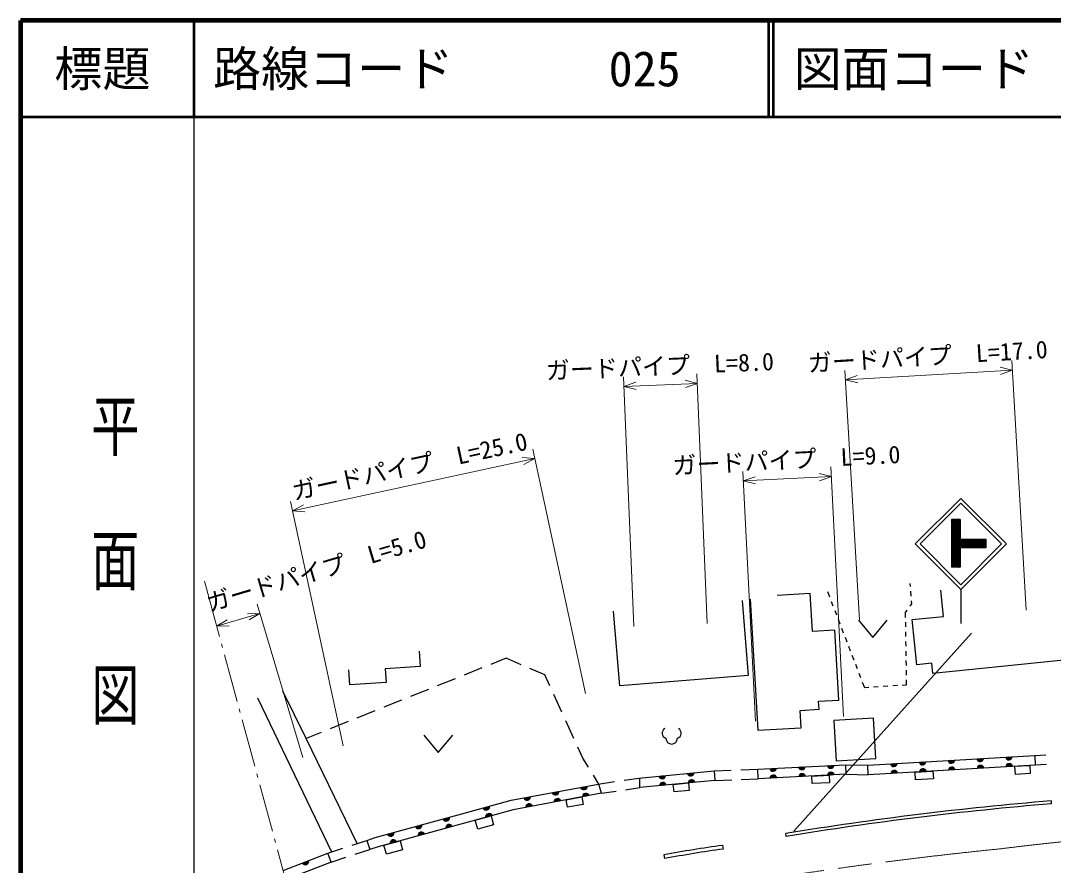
# Model space of a CAD drawing. Units: millimetres, scale not verified. Extents: x 40000 to 680000, y 20000 to 380000.
# Drawn here: x 40000 to 147387, y 292153 to 380000 of the extents above; entities that cross this region are included whole.
import ezdxf
from ezdxf.enums import TextEntityAlignment as Align

# ---------------------------------------------------------------- set-up
doc = ezdxf.new("R2010")
doc.units = ezdxf.units.MM
doc.header["$LTSCALE"] = 1000
doc.linetypes.add('CHAIN', pattern=[18.5, 12, -1.5, 3.5, -1.5])
for name, color, linetype, lineweight in [('M-BGD', 7, 'Continuous', 25), ('M-BMK', 2, 'CHAIN', 13), ('M-BMK-HTXT', 7, 'Continuous', 13), ('M-STR-HTXT', 7, 'Continuous', 13), ('M-STR-STRC', 7, 'Continuous', 25), ('M-TTL', 2, 'Continuous', 140), ('M-TTL-BAND', 7, 'Continuous', 25), ('M-TTL-LINE', 7, 'Continuous', 50)]:
    doc.layers.add(name, color=color, linetype=linetype, lineweight=lineweight)
doc.layers.add('M-TTL-TXT', color=7, linetype='Continuous')
doc.styles.add('@ＭＳ ゴシック', font='')
doc.styles.add('ＭＳ ゴシック', font='')
doc.styles.get('@ＭＳ ゴシック').set_extended_font_data('@MS Gothic')
doc.styles.get('ＭＳ ゴシック').set_extended_font_data('MS Gothic')

msp = doc.modelspace()

# ---------------------------------------------------------------- linework, layer by layer
at = {"layer": 'M-BGD'}
for p, q in [((132531, 321161), (132507, 321466)), ((122099, 320412), (118663, 320212)), ((122329, 316469), (122099, 320412)), ((123897, 320624), (124109, 320073)), ((132608, 320164), (132570, 320663)), ((135956, 318039), (135676, 320767)), ((115018, 319691), (115658, 311912)), ((115867, 319824), (116659, 306203)), ((124289, 319607), (124468, 319140)), ((132489, 319107), (132671, 319361)), ((132671, 319361), (132647, 319666)), ((124648, 318674), (124828, 318207)), ((132016, 318448), (132197, 318701)), ((132024, 317943), (132016, 318448)), ((132713, 317706), (135956, 318039)), ((125007, 317740), (125187, 317274)), ((125366, 316807), (125546, 316340)), ((127119, 317644), (128619, 315844)), ((128619, 315844), (130119, 317644)), ((132039, 316943), (132031, 317443)), ((133195, 313005), (132713, 317706)), ((124671, 316605), (122329, 316469)), ((125093, 309339), (124671, 316605)), ((125726, 315874), (125905, 315407)), ((132055, 315943), (132047, 316443)), ((126085, 314941), (126265, 314474)), ((132070, 314943), (132062, 315443)), ((81437, 314445), (81546, 312839)), ((90472, 313687), (88893, 313054)), ((92030, 313023), (90472, 313687)), ((126444, 314007), (126624, 313541)), ((132086, 313943), (132078, 314443)), ((150907, 313756), (134854, 312110)), ((81546, 312839), (77913, 312592)), ((77913, 312592), (78010, 311174)), ((87965, 312682), (86108, 311938)), ((94508, 311967), (92950, 312631)), ((126804, 313074), (126983, 312608)), ((132101, 312943), (132094, 313443)), ((134746, 313164), (133195, 313005)), ((134854, 312110), (134746, 313164)), ((74231, 310918), (74125, 312471)), ((85180, 311566), (83324, 310822)), ((95035, 310816), (94508, 311967)), ((127163, 312141), (127342, 311674)), ((132117, 311943), (132109, 312443)), ((132133, 310938), (132125, 311443)), ((78010, 311174), (74231, 310918)), ((82396, 310450), (80539, 309705)), ((127522, 311208), (127734, 310657)), ((127734, 310657), (128187, 310686)), ((128686, 310718), (129185, 310750)), ((129684, 310781), (130183, 310813)), ((130682, 310845), (131181, 310877)), ((131680, 310909), (132133, 310938)), ((64630, 309581), (72309, 293547)), ((79611, 309333), (77755, 308589)), ((96283, 308088), (95451, 309906)), ((122972, 309216), (125093, 309339)), ((76826, 308217), (74970, 307473)), ((121068, 308271), (123020, 308384)), ((121173, 306465), (121068, 308271)), ((123020, 308384), (122972, 309216)), ((97531, 305360), (96699, 307178)), ((74042, 307101), (72185, 306357)), ((116659, 306203), (121173, 306465)), ((71257, 305985), (69678, 305352)), ((81930, 305679), (83430, 303879)), ((83430, 303879), (84930, 305679)), ((98474, 303299), (97947, 304450)), ((99039, 302381), (98474, 303299)), ((128110, 302570), (145455, 303584)), ((145455, 303584), (146605, 303647)), ((145455, 303584), (145511, 302585)), ((104271, 301230), (112108, 301976)), ((112108, 301976), (113880, 302048)), ((112108, 301976), (112176, 300978)), ((114879, 302090), (116652, 302162)), ((116652, 302162), (125816, 302622)), ((116698, 301163), (116652, 302162)), ((125830, 301622), (125816, 302622)), ((125816, 302622), (128110, 302570)), ((128128, 301570), (128110, 302570)), ((145511, 302585), (128128, 301570)), ((146659, 302648), (145511, 302585)), ((100128, 300611), (99563, 301529)), ((100252, 300634), (101767, 300858)), ((102756, 301005), (104271, 301230)), ((104392, 300237), (104380, 301240)), ((112176, 300978), (104392, 300237)), ((112176, 300978), (113937, 301050)), ((114936, 301091), (116698, 301163)), ((125830, 301622), (116698, 301163)), ((125830, 301622), (128128, 301570)), ((100417, 299647), (100128, 300611)), ((100417, 299647), (101910, 299869)), ((102899, 300015), (104392, 300237)), ((147146, 298860), (147171, 298554)), ((119608, 295161), (119559, 295463)), ((74457, 294247), (76012, 294754)), ((76012, 294754), (76323, 293803)), ((67291, 291625), (71950, 293430)), ((71950, 293430), (73506, 293937)), ((72286, 292488), (71950, 293430)), ((74780, 293300), (76323, 293803)), ((106896, 293237), (106969, 292851)), ((113000, 294235), (113054, 293846)), ((72286, 292488), (67555, 290655)), ((72286, 292488), (73829, 292991))]:
    msp.add_line(p, q, dxfattribs=at)
for points in [[(115658, 311912), (102299, 310812), (101659, 318591)], [(75004, 294425), (69678, 305352), (67251, 310283)], [(76012, 294754), (76881, 295037), (85880, 297500), (90997, 298915), (100252, 300634)], [(100417, 299647), (91222, 297939), (86145, 296535), (77168, 294079), (76323, 293803)]]:
    msp.add_lwpolyline(points, dxfattribs=at)
for points in [[(124809, 303023), (128926, 303272), (128672, 307475), (124554, 307225)], [(133020, 301855), (134869, 301964), (134917, 301138), (133068, 301030)], [(143392, 302462), (144934, 302552), (144983, 301698), (143442, 301608)], [(107870, 300568), (109444, 300718), (109519, 299934), (107944, 299784)], [(122272, 301443), (124072, 301533), (124112, 300740), (122312, 300650)], [(96725, 298961), (98347, 299263), (98490, 298494), (96868, 298192)], [(87279, 296849), (88925, 297304), (89187, 296357), (87541, 295902)], [(77782, 294247), (79466, 294708), (79724, 293765), (78040, 293304)]]:
    msp.add_lwpolyline(points, close=True, dxfattribs=at)
for centre, radius, start, end in [((107234, 305887), 536, 116.08703, 255.33416), ((108163, 305887), 536, 284.66584, 63.91297), ((107698, 305369), 600, 180, 360), ((133784, 302956), 354, 192.14177, 354.54695), ((133784, 302956), 283, 194.36581, 352.32291), ((133784, 302956), 212, 198.11214, 348.57658), ((133784, 302956), 142, 205.82386, 340.86485), ((133784, 302956), 100, 216.14153, 330.54719), ((136779, 303131), 354, 192.14177, 354.54695), ((136779, 303131), 283, 194.36581, 352.32291), ((136779, 303131), 212, 198.11214, 348.57658), ((136779, 303131), 142, 205.82386, 340.86485), ((136779, 303131), 100, 216.14153, 330.54719), ((139774, 303306), 354, 192.14177, 354.54695), ((139774, 303306), 283, 194.36581, 352.32291), ((139774, 303306), 212, 198.11214, 348.57658), ((139774, 303306), 142, 205.82386, 340.86485), ((139774, 303306), 100, 216.14153, 330.54719), ((142769, 303481), 354, 192.14177, 354.54695), ((142769, 303481), 283, 194.36581, 352.32291), ((142769, 303481), 212, 198.11214, 348.57658), ((142769, 303481), 142, 205.82386, 340.86485), ((142769, 303481), 100, 216.14153, 330.54719), ((109678, 301799), 354, 194.23503, 356.64021), ((109678, 301799), 283, 196.45907, 354.41617), ((109678, 301799), 212, 200.2054, 350.66985), ((109678, 301799), 142, 207.91713, 342.95812), ((118235, 302296), 354, 191.66958, 354.07476), ((118235, 302296), 283, 193.89362, 351.85072), ((118235, 302296), 212, 197.63994, 348.10439), ((118235, 302296), 142, 205.35167, 340.39266), ((118235, 302296), 100, 215.66933, 330.075), ((121231, 302446), 354, 191.66958, 354.07476), ((121231, 302446), 283, 193.89362, 351.85072), ((121231, 302446), 212, 197.63994, 348.10439), ((121231, 302446), 142, 205.35167, 340.39266), ((121231, 302446), 100, 215.66933, 330.075), ((124228, 302597), 354, 191.66958, 354.07476), ((124263, 301489), 354, 11.66958, 174.07476), ((124228, 302597), 283, 193.89362, 351.85072), ((124263, 301489), 283, 13.89362, 171.85072), ((124228, 302597), 212, 197.63994, 348.10439), ((124228, 302597), 142, 205.35167, 340.39266), ((124228, 302597), 100, 215.66933, 330.075), ((130790, 302781), 354, 192.14177, 354.54695), ((130833, 301673), 354, 12.14177, 174.54695), ((130790, 302781), 283, 194.36581, 352.32291), ((130833, 301673), 283, 14.36581, 172.32291), ((130790, 302781), 212, 198.11214, 348.57658), ((130833, 301673), 212, 18.11214, 168.57658), ((130790, 302781), 142, 205.82386, 340.86485), ((130833, 301673), 142, 25.82386, 160.86485), ((130790, 302781), 100, 216.14153, 330.54719), ((130833, 301673), 100, 36.14153, 150.54719), ((133828, 301848), 354, 12.14177, 174.54695), ((133828, 301848), 283, 14.36581, 172.32291), ((133828, 301848), 212, 18.11214, 168.57658), ((133828, 301848), 142, 25.82386, 160.86485), ((133828, 301848), 100, 36.14153, 150.54719), ((136823, 302023), 354, 12.14177, 174.54695), ((136823, 302023), 283, 14.36581, 172.32291), ((136823, 302023), 212, 18.11214, 168.57658), ((136823, 302023), 142, 25.82386, 160.86485), ((136823, 302023), 100, 36.14153, 150.54719), ((139818, 302198), 354, 12.14177, 174.54695), ((139818, 302198), 283, 14.36581, 172.32291), ((139818, 302198), 212, 18.11214, 168.57658), ((139818, 302198), 142, 25.82386, 160.86485), ((139818, 302198), 100, 36.14153, 150.54719), ((142813, 302373), 354, 12.14177, 174.54695), ((142813, 302373), 283, 14.36581, 172.32291), ((142813, 302373), 212, 18.11214, 168.57658), ((142813, 302373), 142, 25.82386, 160.86485), ((142813, 302373), 100, 36.14153, 150.54719), ((106691, 301514), 354, 194.23503, 356.64021), ((106691, 301514), 283, 196.45907, 354.41617), ((106796, 300411), 354, 14.23503, 176.64021), ((106691, 301514), 212, 200.2054, 350.66985), ((106796, 300411), 283, 16.45907, 174.41617), ((106691, 301514), 142, 207.91713, 342.95812), ((106691, 301514), 100, 218.23479, 332.64045), ((109782, 300695), 354, 14.23503, 176.64021), ((109782, 300695), 283, 16.45907, 174.41617), ((109782, 300695), 212, 20.2054, 170.66985), ((109678, 301799), 100, 218.23479, 332.64045), ((109782, 300695), 142, 27.91713, 162.95812), ((109782, 300695), 100, 38.23479, 152.64045), ((118270, 301188), 354, 11.66958, 174.07476), ((118270, 301188), 283, 13.89362, 171.85072), ((118270, 301188), 212, 17.63994, 168.10439), ((118270, 301188), 142, 25.35167, 160.39266), ((118270, 301188), 100, 35.66933, 150.075), ((121267, 301338), 354, 11.66958, 174.07476), ((121267, 301338), 283, 13.89362, 171.85072), ((121267, 301338), 212, 17.63994, 168.10439), ((121267, 301338), 142, 25.35167, 160.39266), ((121267, 301338), 100, 35.66933, 150.075), ((124263, 301489), 212, 17.63994, 168.10439), ((124263, 301489), 142, 25.35167, 160.39266), ((124263, 301489), 100, 35.66933, 150.075), ((95615, 299827), 354, 199.32021, 1.72539), ((95615, 299827), 283, 201.54425, 359.50135), ((95615, 299827), 212, 205.29057, 355.75502), ((95615, 299827), 142, 213.0023, 348.04329), ((95615, 299827), 100, 223.31997, 337.72563), ((98564, 300375), 354, 199.32021, 1.72539), ((98564, 300375), 283, 201.54425, 359.50135), ((98564, 300375), 212, 205.29057, 355.75502), ((98779, 299288), 354, 19.32021, 181.72539), ((98564, 300375), 142, 213.0023, 348.04329), ((98564, 300375), 100, 223.31997, 337.72563), ((106796, 300411), 212, 20.2054, 170.66985), ((106796, 300411), 142, 27.91713, 162.95812), ((106796, 300411), 100, 38.23479, 152.64045), ((92665, 299280), 354, 199.32021, 1.72539), ((92665, 299280), 283, 201.54425, 359.50135), ((92665, 299280), 212, 205.29057, 355.75502), ((92880, 298192), 354, 19.32021, 181.72539), ((92665, 299280), 142, 213.0023, 348.04329), ((92665, 299280), 100, 223.31997, 337.72563), ((95829, 298740), 354, 19.32021, 181.72539), ((95829, 298740), 283, 21.54425, 179.50135), ((95829, 298740), 212, 25.29057, 175.75502), ((95829, 298740), 142, 33.0023, 168.04329), ((95829, 298740), 100, 43.31997, 157.72563), ((98779, 299288), 283, 21.54425, 179.50135), ((98779, 299288), 212, 25.29057, 175.75502), ((98779, 299288), 142, 33.0023, 168.04329), ((98779, 299288), 100, 43.31997, 157.72563), ((176339, -51989), 352061, 94.75652, 99.28115), ((176339, -51989), 351754, 94.75652, 99.28115), ((88424, 298259), 354, 204.25341, 6.65859), ((88424, 298259), 283, 206.47745, 4.43455), ((88424, 298259), 212, 210.22378, 0.68822), ((88424, 298259), 142, 217.9355, 352.97649), ((88698, 297185), 354, 24.25341, 186.65859), ((88424, 298259), 100, 228.25317, 342.65883), ((88698, 297185), 283, 26.47745, 184.43455), ((92880, 298192), 283, 21.54425, 179.50135), ((92880, 298192), 212, 25.29057, 175.75502), ((92880, 298192), 142, 33.0023, 168.04329), ((92880, 298192), 100, 43.31997, 157.72563), ((84260, 297112), 354, 204.10306, 6.50824), ((84260, 297112), 283, 206.3271, 4.2842), ((84260, 297112), 212, 210.07343, 0.53788), ((84260, 297112), 142, 217.78516, 352.82615), ((84260, 297112), 100, 228.10282, 342.50848), ((84564, 296047), 354, 24.10306, 186.50824), ((88698, 297185), 212, 30.22378, 180.68822), ((88698, 297185), 142, 37.9355, 172.97649), ((88698, 297185), 100, 48.25317, 162.65883), ((78472, 295529), 354, 204.10306, 6.50824), ((78472, 295529), 283, 206.3271, 4.2842), ((78472, 295529), 212, 210.07343, 0.53788), ((78472, 295529), 142, 217.78516, 352.82615), ((78472, 295529), 100, 228.10282, 342.50848), ((81366, 296321), 354, 204.10306, 6.50824), ((81366, 296321), 283, 206.3271, 4.2842), ((81366, 296321), 212, 210.07343, 0.53788), ((81366, 296321), 142, 217.78516, 352.82615), ((81366, 296321), 100, 228.10282, 342.50848), ((81671, 295255), 354, 24.10306, 186.50824), ((81671, 295255), 283, 26.3271, 184.2842), ((81671, 295255), 212, 30.07343, 180.53788), ((81671, 295255), 142, 37.78516, 172.82615), ((81671, 295255), 100, 48.10282, 162.50848), ((84564, 296047), 283, 26.3271, 184.2842), ((84564, 296047), 212, 30.07343, 180.53788), ((84564, 296047), 142, 37.78516, 172.82615), ((84564, 296047), 100, 48.10282, 162.50848), ((78777, 294463), 354, 24.10306, 186.50824), ((78777, 294463), 283, 26.3271, 184.2842), ((78777, 294463), 212, 30.07343, 180.53788), ((78777, 294463), 142, 37.78516, 172.82615), ((78777, 294463), 100, 48.10282, 162.50848), ((130302, 169281), 126146, 97.88336, 100.69289), ((130302, 169281), 125753, 97.88336, 100.69289), ((69601, 292578), 354, 209.97346, 12.37864), ((69601, 292578), 283, 212.1975, 10.1546), ((69601, 292578), 212, 215.94383, 6.40828), ((69601, 292578), 142, 223.65556, 358.69655), ((69601, 292578), 100, 233.97322, 348.37888)]:
    msp.add_arc(centre, radius, start, end, dxfattribs=at)
at = {"layer": 'M-BMK'}
for centre, radius, start, end in [((177422, 9775), 286312, 91.84905, 97.12971), ((185292, -136613), 432670, 95.75764, 105.30441)]:
    msp.add_arc(centre, radius, start, end, dxfattribs=at)
at = {"layer": 'M-BMK-HTXT'}
for p, q in [((59105, 321700), (60667, 315960)), ((60877, 315188), (60982, 314802)), ((61192, 314030), (62505, 309206)), ((62715, 308434), (62821, 308048)), ((63031, 307276), (64344, 302451)), ((64554, 301679), (64659, 301293)), ((64869, 300522), (66182, 295697)), ((66392, 294925), (66497, 294539)), ((66707, 293767), (68021, 288943))]:
    msp.add_line(p, q, dxfattribs=at)
at = {"layer": 'M-STR-HTXT'}
for p, q in [((125769, 342634), (143114, 343647)), ((143114, 343647), (141844, 343949)), ((143114, 343647), (141888, 343200)), ((144572, 318690), (143055, 344645)), ((103772, 316981), (102697, 342959)), ((110372, 342276), (109107, 342599)), ((111405, 317297), (110330, 343275)), ((127228, 317676), (125711, 343632)), ((125769, 342634), (126995, 343081)), ((125769, 342634), (127039, 342332)), ((102739, 341960), (103972, 342386)), ((102739, 341960), (110372, 342276)), ((102739, 341960), (104003, 341637)), ((110372, 342276), (109138, 341849)), ((98740, 310031), (93243, 335443)), ((68265, 329017), (93454, 334466)), ((93454, 334466), (92153, 334568)), ((93454, 334466), (92312, 333835)), ((116401, 307156), (115099, 333123)), ((125566, 307616), (124263, 333583)), ((115149, 332125), (124313, 332585)), ((115149, 332125), (116378, 332562)), ((115149, 332125), (116416, 331813)), ((124313, 332585), (123046, 332896)), ((124313, 332585), (123083, 332147)), ((73550, 304582), (68054, 329995)), ((68265, 329017), (69407, 329648)), ((68265, 329017), (69566, 328915)), ((69340, 303364), (64586, 319314)), ((60379, 317017), (64871, 318356)), ((64871, 318356), (63584, 318298)), ((64871, 318356), (63762, 317699)), ((60379, 317017), (61488, 317674)), ((60379, 317017), (61666, 317075))]:
    msp.add_line(p, q, dxfattribs=at)
at = {"layer": 'M-STR-STRC'}
for p, q in [((133027, 325585), (137764, 330322)), ((133522, 325585), (137764, 329827)), ((137764, 330322), (142502, 325585)), ((137764, 329827), (142007, 325585)), ((136782, 328123), (136782, 323158)), ((137682, 328123), (136782, 328123)), ((136782, 327996), (136909, 328123)), ((136782, 327855), (137050, 328123)), ((136782, 327713), (137192, 328123)), ((136782, 327572), (137333, 328123)), ((136782, 327431), (137474, 328123)), ((136782, 327289), (137616, 328123)), ((137682, 327206), (136782, 328106)), ((136782, 327148), (137682, 328048)), ((137682, 327065), (136782, 327965)), ((136782, 327006), (137682, 327906)), ((137682, 326924), (136782, 327824)), ((136782, 326865), (137682, 327765)), ((137682, 326782), (136782, 327682)), ((136782, 326724), (137682, 327624)), ((137682, 326641), (136782, 327541)), ((137682, 327348), (136907, 328123)), ((137682, 327489), (137049, 328123)), ((137682, 327631), (137190, 328123)), ((137682, 327772), (137331, 328123)), ((137682, 327914), (137473, 328123)), ((137682, 328055), (137614, 328123)), ((137682, 328123), (137682, 326090)), ((136782, 326582), (137682, 327482)), ((137682, 326499), (136782, 327399)), ((136782, 326441), (137682, 327341)), ((137682, 326358), (136782, 327258)), ((136782, 326299), (137682, 327199)), ((137682, 326216), (136782, 327116)), ((136782, 326158), (137682, 327058)), ((138567, 325190), (136782, 326975)), ((136782, 326016), (137682, 326916)), ((138425, 325190), (136782, 326834)), ((136782, 325875), (137682, 326775)), ((138284, 325190), (136782, 326692)), ((136782, 325734), (137682, 326634)), ((138142, 325190), (136782, 326551)), ((136782, 325592), (137682, 326492)), ((133027, 325585), (137764, 320847)), ((133522, 325585), (137764, 321342)), ((138001, 325190), (136782, 326409)), ((136782, 325451), (137682, 326351)), ((137860, 325190), (136782, 326268)), ((136782, 325309), (137682, 326209)), ((137718, 325190), (136782, 326126)), ((136782, 325168), (137705, 326090)), ((136782, 325026), (137846, 326090)), ((136782, 324885), (137988, 326090)), ((136782, 324744), (138129, 326090)), ((136782, 324602), (138270, 326090)), ((136782, 324461), (138412, 326090)), ((136782, 324319), (138553, 326090)), ((137682, 325085), (136782, 325985)), ((137682, 324943), (136782, 325843)), ((137682, 324802), (136782, 325702)), ((137682, 324661), (136782, 325561)), ((137682, 324519), (136782, 325419)), ((137682, 326090), (140375, 326090)), ((137764, 321342), (142007, 325585)), ((137764, 320847), (142502, 325585)), ((137795, 325190), (138695, 326090)), ((138708, 325190), (137808, 326090)), ((137936, 325190), (138836, 326090)), ((138850, 325190), (137950, 326090)), ((138078, 325190), (138978, 326090)), ((138991, 325190), (138091, 326090)), ((138219, 325190), (139119, 326090)), ((139132, 325190), (138232, 326090)), ((138360, 325190), (139260, 326090)), ((139274, 325190), (138374, 326090)), ((138502, 325190), (139402, 326090)), ((139415, 325190), (138515, 326090)), ((138643, 325190), (139543, 326090)), ((139557, 325190), (138657, 326090)), ((138785, 325190), (139685, 326090)), ((139698, 325190), (138798, 326090)), ((138926, 325190), (139826, 326090)), ((139840, 325190), (138940, 326090)), ((139068, 325190), (139968, 326090)), ((139981, 325190), (139081, 326090)), ((139209, 325190), (140109, 326090)), ((140123, 325190), (139223, 326090)), ((139350, 325190), (140250, 326090)), ((140264, 325190), (139364, 326090)), ((139492, 325190), (140375, 326074)), ((140375, 325221), (139505, 326090)), ((139633, 325190), (140375, 325932)), ((140375, 325362), (139647, 326090)), ((139775, 325190), (140375, 325791)), ((140375, 325504), (139788, 326090)), ((139916, 325190), (140375, 325649)), ((140375, 325645), (139930, 326090)), ((140058, 325190), (140375, 325508)), ((140375, 325786), (140071, 326090)), ((140375, 325928), (140213, 326090)), ((140375, 326069), (140354, 326090)), ((140375, 326090), (140375, 325190)), ((137682, 324378), (136782, 325278)), ((137682, 324236), (136782, 325136)), ((136782, 324178), (137682, 325078)), ((137682, 324095), (136782, 324995)), ((136782, 324036), (137682, 324936)), ((137682, 323953), (136782, 324853)), ((136782, 323895), (137682, 324795)), ((137682, 323812), (136782, 324712)), ((136782, 323754), (137682, 324654)), ((137682, 323671), (136782, 324571)), ((136782, 323612), (137682, 324512)), ((137682, 323529), (136782, 324429)), ((136782, 323471), (137682, 324371)), ((140375, 325190), (137682, 325190)), ((137682, 325190), (137682, 323158)), ((140199, 325190), (140375, 325366)), ((140340, 325190), (140375, 325225)), ((137682, 323388), (136782, 324288)), ((136782, 323329), (137682, 324229)), ((137682, 323246), (136782, 324146)), ((136782, 323188), (137682, 324088)), ((137629, 323158), (136782, 324005)), ((137488, 323158), (136782, 323863)), ((137346, 323158), (136782, 323722)), ((137205, 323158), (136782, 323581)), ((137063, 323158), (136782, 323439)), ((136922, 323158), (136782, 323298)), ((136894, 323158), (137682, 323946)), ((137035, 323158), (137682, 323805)), ((137176, 323158), (137682, 323664)), ((137318, 323158), (137682, 323522)), ((137459, 323158), (137682, 323381)), ((137601, 323158), (137682, 323239)), ((137682, 323158), (136782, 323158)), ((137764, 320847), (137764, 317291)), ((120389, 295725), (138867, 316308))]:
    msp.add_line(p, q, dxfattribs=at)
at = {"layer": 'M-TTL'}
for p, q in [((40000, 380000), (40000, 20000)), ((680000, 380000), (40000, 380000))]:
    msp.add_line(p, q, dxfattribs=at)
at = {"layer": 'M-TTL-BAND'}
msp.add_line((58000, 370000), (58000, 20000), dxfattribs=at)
at = {"layer": 'M-TTL-LINE'}
for p, q in [((58000, 380000), (58000, 370000)), ((117750, 380000), (117750, 370000)), ((118250, 380000), (118250, 370000)), ((40000, 370000), (680000, 370000))]:
    msp.add_line(p, q, dxfattribs=at)

# ---------------------------------------------------------------- texts
at = {"layer": 'M-STR-HTXT', "style": 'ＭＳ ゴシック'}
for s, rotation, p in [('ガードパイプ  L=17.0', 3.344, (134412, 343639)), ('ガードパイプ  L=8.0', 2.37, (106534, 342617)), ('ガードパイプ  L=25.0', 12.205, (80754, 332230)), ('ガードパイプ  L=9.0', 2.872, (119706, 332854)), ('ガードパイプ  L=5.0', 16.597, (71160, 321359))]:
    msp.add_text(s, height=1833, rotation=rotation, dxfattribs=at).set_placement(p, align=Align.BOTTOM_CENTER)
at = {"layer": 'M-TTL-BAND', "style": '@ＭＳ ゴシック', "width": 1.4}
msp.add_text('平  面  図', height=3666, rotation=270, dxfattribs=at).set_placement((49777, 306475), align=Align.MIDDLE_RIGHT)
at = {"layer": 'M-TTL-TXT', "style": 'ＭＳ ゴシック'}
msp.add_text('標題', height=3666, dxfattribs=at).set_placement((48500, 375000), align=Align.MIDDLE_CENTER)
for s, p in [('路線コード', (60000, 375000)), ('図面コード', (120380, 375000)), ('025', (101142, 375000))]:
    msp.add_text(s, height=3666, dxfattribs=at).set_placement(p, align=Align.MIDDLE_LEFT)

doc.saveas('drawing.dxf')
